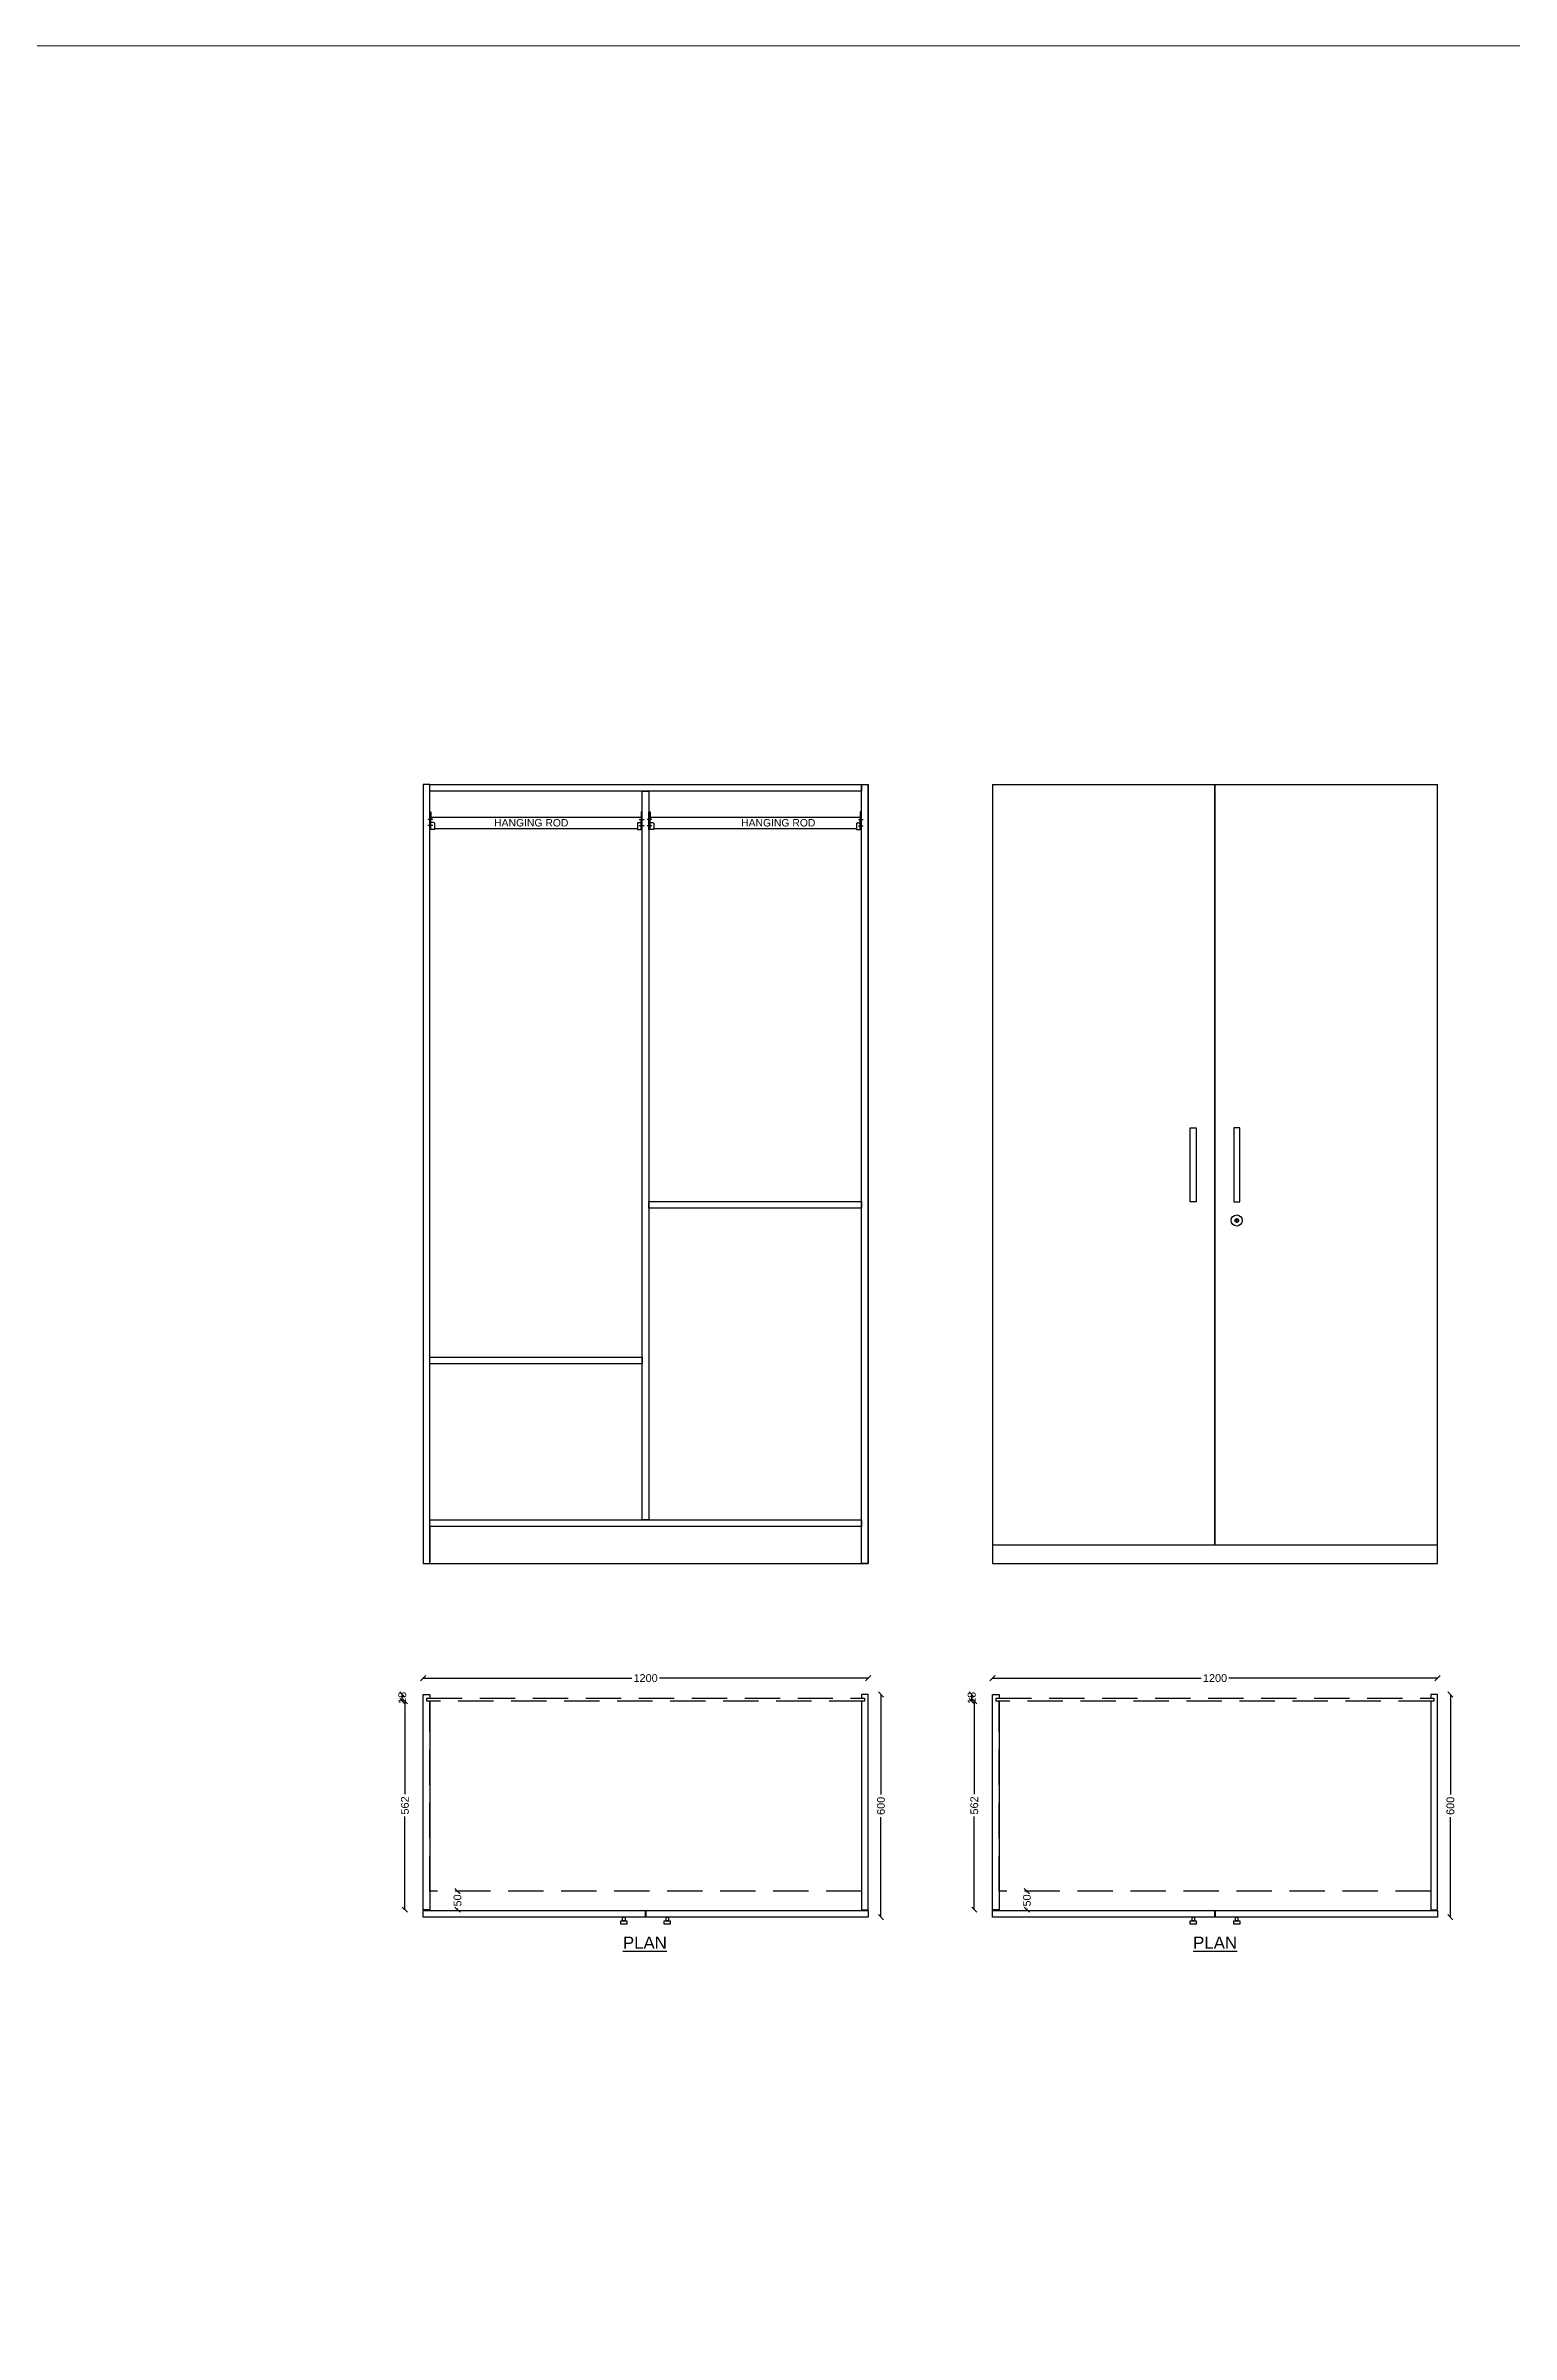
# Model space of a CAD drawing. Header units: millimetres. Extents: x 4065046 to 4134868, y -1476535 to -1460275.
# Drawn here: x 4123789 to 4127741, y -1466444 to -1460275 of the extents above; entities that cross this region are included whole.
import ezdxf

# ---------------------------------------------------------------- set-up
doc = ezdxf.new("R2010")
doc.units = ezdxf.units.MM
doc.header["$LTSCALE"] = 15
doc.header["$PDMODE"] = 35
doc.linetypes.add('HIDDEN', pattern=[9.525, 6.35, -3.175])
doc.layers.add('Hanging Rod', color=5, linetype='Continuous')
doc.layers.add('Text', color=7, linetype='Continuous', lineweight=5)
doc.styles.add('RAJ', font='', dxfattribs={"width": 0.8})
doc.styles.get("Standard").update_dxf_attribs({"font": 'arial.ttf'})
doc.styles.get('RAJ').set_extended_font_data('Bitstream Vera Serif')
doc.dimstyles.new('RAJ', dxfattribs={"dimscale": 7, "dimtxt": 2, "dimasz": 2, "dimexe": 1, "dimexo": 1, "dimgap": 1, "dimtad": 1, "dimdec": 1, "dimzin": 0, "dimdsep": 46, "dimtxsty": 'RAJ', "dimcen": 1, "dimclrd": 8, "dimclre": 8, "dimclrt": 8, "dimadec": 0, "dimazin": 0, "dimtfac": 1, "dimtdec": 1, "dimtofl": 0, "dimtmove": 0, "dimatfit": 3, "dimfxl": 1, "dimtolj": 1, "dimtzin": 0, "dimlwd": 9, "dimlwe": 9, "dimarcsym": 0})

# ---------------------------------------------------------------- blocks, each defined once
blk = doc.blocks.new('_Oblique')
at = {"color": 0, "linetype": 'ByBlock', "lineweight": -2}
blk.add_line((-0.5, -0.5), (0.5, 0.5), dxfattribs=at)
blk = doc.blocks.new('*D109')
at = {"color": 0, "lineweight": -2, "transparency": 16777216}
for p, q in [((-191293.3, -243178), (-191293.3, -243428.9)), ((-191293.3, -243740), (-191293.3, -243489.1))]:
    blk.add_line(p, q, dxfattribs=at)
at = {"layer": 'Defpoints', "color": 0, "linetype": 'ByBlock', "lineweight": -2, "transparency": 16777216}
for p in [(-191226.3, -243178), (-191293.3, -243740), (-191244.3, -243740)]:
    blk.add_point(p, dxfattribs=at)
at = {"color": 0, "linetype": 'ByBlock', "lineweight": -2, "transparency": 16777216, "xscale": 14, "yscale": 14, "zscale": 14}
for p, rotation in [((-191293.3, -243178), 90), ((-191293.3, -243740), 270)]:
    blk.add_blockref('_Oblique', p, dxfattribs=dict(at, rotation=rotation))
at = {"linetype": 'ByBlock', "lineweight": -2, "transparency": 16777216, "insert": (-191293.3, -243459), "char_height": 21, "attachment_point": 5, "rotation": 90}
blk.add_mtext('\\A1;562', dxfattribs=at)
blk = doc.blocks.new('_None')
blk = doc.blocks.new('*D110')
at = {"color": 0, "lineweight": -2, "transparency": 16777216}
for p, q in [((-191244.3, -243115.7), (-190681.6, -243115.7)), ((-190044.3, -243115.7), (-190607, -243115.7))]:
    blk.add_line(p, q, dxfattribs=at)
at = {"layer": 'Defpoints', "color": 0, "linetype": 'ByBlock', "lineweight": -2, "transparency": 16777216}
for p in [(-190044.3, -243115.7), (-191244.3, -243160), (-190044.3, -243160)]:
    blk.add_point(p, dxfattribs=at)
at = {"color": 0, "linetype": 'ByBlock', "lineweight": -2, "transparency": 16777216, "xscale": 14, "yscale": 14, "zscale": 14, "rotation": 180}
blk.add_blockref('_Oblique', (-191244.3, -243115.7), dxfattribs=at)
at = {"color": 0, "linetype": 'ByBlock', "lineweight": -2, "transparency": 16777216, "xscale": 14, "yscale": 14, "zscale": 14}
blk.add_blockref('_Oblique', (-190044.3, -243115.7), dxfattribs=at)
at = {"linetype": 'ByBlock', "lineweight": -2, "transparency": 16777216, "insert": (-190644.3, -243115.7), "char_height": 21, "attachment_point": 5}
blk.add_mtext('\\A1;1200', dxfattribs=at)
blk = doc.blocks.new('*D113')
at = {"color": 0, "lineweight": -2, "transparency": 16777216}
blk.add_line((-191300.4, -243178), (-191300.4, -243160), dxfattribs=at)
at = {"layer": 'Defpoints', "color": 0, "linetype": 'ByBlock', "lineweight": -2, "transparency": 16777216}
for p in [(-191300.4, -243160), (-191235.3, -243160), (-191234.3, -243178)]:
    blk.add_point(p, dxfattribs=at)
at = {"color": 0, "linetype": 'ByBlock', "lineweight": -2, "transparency": 16777216, "xscale": 14, "yscale": 14, "zscale": 14}
for p, rotation in [((-191300.4, -243160), 90), ((-191300.4, -243178), 270)]:
    blk.add_blockref('_Oblique', p, dxfattribs=dict(at, rotation=rotation))
at = {"linetype": 'ByBlock', "lineweight": -2, "transparency": 16777216, "insert": (-191300.4, -243169), "char_height": 21, "attachment_point": 5, "rotation": 90}
blk.add_mtext('\\A1;18', dxfattribs=at)
blk = doc.blocks.new('*D111')
at = {"color": 0, "lineweight": -2, "transparency": 16777216}
for p, q in [((-190009.6, -243160), (-190009.6, -243429.8)), ((-190009.6, -243760), (-190009.6, -243490.3))]:
    blk.add_line(p, q, dxfattribs=at)
at = {"layer": 'Defpoints', "color": 0, "linetype": 'ByBlock', "lineweight": -2, "transparency": 16777216}
for p in [(-190044.3, -243160), (-190044.3, -243760), (-190009.6, -243760)]:
    blk.add_point(p, dxfattribs=at)
at = {"color": 0, "linetype": 'ByBlock', "lineweight": -2, "transparency": 16777216, "xscale": 14, "yscale": 14, "zscale": 14}
for p, rotation in [((-190009.6, -243160), 90), ((-190009.6, -243760), 270)]:
    blk.add_blockref('_Oblique', p, dxfattribs=dict(at, rotation=rotation))
at = {"linetype": 'ByBlock', "lineweight": -2, "transparency": 16777216, "insert": (-190009.6, -243460), "char_height": 21, "attachment_point": 5, "rotation": 90}
blk.add_mtext('\\A1;600', dxfattribs=at)
blk = doc.blocks.new('*D112')
at = {"color": 0, "lineweight": -2, "transparency": 16777216}
for p, q in [((-191151.5, -243690), (-191151.5, -243693)), ((-191151.5, -243740), (-191151.5, -243737))]:
    blk.add_line(p, q, dxfattribs=at)
at = {"layer": 'Defpoints', "color": 0, "linetype": 'ByBlock', "lineweight": -2, "transparency": 16777216}
for p in [(-191226.3, -243690), (-191226.3, -243740), (-191151.5, -243690)]:
    blk.add_point(p, dxfattribs=at)
at = {"color": 0, "linetype": 'ByBlock', "lineweight": -2, "transparency": 16777216, "xscale": 14, "yscale": 14, "zscale": 14}
for p, rotation in [((-191151.5, -243690), 90), ((-191151.5, -243740), 270)]:
    blk.add_blockref('_Oblique', p, dxfattribs=dict(at, rotation=rotation))
at = {"linetype": 'ByBlock', "lineweight": -2, "transparency": 16777216, "insert": (-191151.5, -243715), "char_height": 21, "attachment_point": 5, "rotation": 90}
blk.add_mtext('\\A1;50', dxfattribs=at)
blk = doc.blocks.new('*D174')
at = {"color": 0, "lineweight": -2, "transparency": 16777216}
for p, q in [((-189757.8, -243178), (-189757.8, -243428.9)), ((-189757.8, -243740), (-189757.8, -243489.1))]:
    blk.add_line(p, q, dxfattribs=at)
at = {"layer": 'Defpoints', "color": 0, "linetype": 'ByBlock', "lineweight": -2, "transparency": 16777216}
for p in [(-189690.8, -243178), (-189757.8, -243740), (-189708.8, -243740)]:
    blk.add_point(p, dxfattribs=at)
at = {"color": 0, "linetype": 'ByBlock', "lineweight": -2, "transparency": 16777216, "xscale": 14, "yscale": 14, "zscale": 14}
for p, rotation in [((-189757.8, -243178), 90), ((-189757.8, -243740), 270)]:
    blk.add_blockref('_Oblique', p, dxfattribs=dict(at, rotation=rotation))
at = {"linetype": 'ByBlock', "lineweight": -2, "transparency": 16777216, "insert": (-189757.8, -243459), "char_height": 21, "attachment_point": 5, "rotation": 90}
blk.add_mtext('\\A1;562', dxfattribs=at)
blk = doc.blocks.new('*D175')
at = {"color": 0, "lineweight": -2, "transparency": 16777216}
for p, q in [((-189708.8, -243115.7), (-189146.1, -243115.7)), ((-188508.8, -243115.7), (-189071.4, -243115.7))]:
    blk.add_line(p, q, dxfattribs=at)
at = {"layer": 'Defpoints', "color": 0, "linetype": 'ByBlock', "lineweight": -2, "transparency": 16777216}
for p in [(-188508.8, -243115.7), (-189708.8, -243160), (-188508.8, -243160)]:
    blk.add_point(p, dxfattribs=at)
at = {"color": 0, "linetype": 'ByBlock', "lineweight": -2, "transparency": 16777216, "xscale": 14, "yscale": 14, "zscale": 14, "rotation": 180}
blk.add_blockref('_Oblique', (-189708.8, -243115.7), dxfattribs=at)
at = {"color": 0, "linetype": 'ByBlock', "lineweight": -2, "transparency": 16777216, "xscale": 14, "yscale": 14, "zscale": 14}
blk.add_blockref('_Oblique', (-188508.8, -243115.7), dxfattribs=at)
at = {"linetype": 'ByBlock', "lineweight": -2, "transparency": 16777216, "insert": (-189108.8, -243115.7), "char_height": 21, "attachment_point": 5}
blk.add_mtext('\\A1;1200', dxfattribs=at)
blk = doc.blocks.new('*D178')
at = {"color": 0, "lineweight": -2, "transparency": 16777216}
blk.add_line((-189764.9, -243178), (-189764.9, -243160), dxfattribs=at)
at = {"layer": 'Defpoints', "color": 0, "linetype": 'ByBlock', "lineweight": -2, "transparency": 16777216}
for p in [(-189764.9, -243160), (-189699.8, -243160), (-189698.8, -243178)]:
    blk.add_point(p, dxfattribs=at)
at = {"color": 0, "linetype": 'ByBlock', "lineweight": -2, "transparency": 16777216, "xscale": 14, "yscale": 14, "zscale": 14}
for p, rotation in [((-189764.9, -243160), 90), ((-189764.9, -243178), 270)]:
    blk.add_blockref('_Oblique', p, dxfattribs=dict(at, rotation=rotation))
at = {"linetype": 'ByBlock', "lineweight": -2, "transparency": 16777216, "insert": (-189764.9, -243169), "char_height": 21, "attachment_point": 5, "rotation": 90}
blk.add_mtext('\\A1;18', dxfattribs=at)
blk = doc.blocks.new('*D176')
at = {"color": 0, "lineweight": -2, "transparency": 16777216}
for p, q in [((-188474, -243160), (-188474, -243429.8)), ((-188474, -243760), (-188474, -243490.3))]:
    blk.add_line(p, q, dxfattribs=at)
at = {"layer": 'Defpoints', "color": 0, "linetype": 'ByBlock', "lineweight": -2, "transparency": 16777216}
for p in [(-188508.8, -243160), (-188508.8, -243760), (-188474, -243760)]:
    blk.add_point(p, dxfattribs=at)
at = {"color": 0, "linetype": 'ByBlock', "lineweight": -2, "transparency": 16777216, "xscale": 14, "yscale": 14, "zscale": 14}
for p, rotation in [((-188474, -243160), 90), ((-188474, -243760), 270)]:
    blk.add_blockref('_Oblique', p, dxfattribs=dict(at, rotation=rotation))
at = {"linetype": 'ByBlock', "lineweight": -2, "transparency": 16777216, "insert": (-188474, -243460), "char_height": 21, "attachment_point": 5, "rotation": 90}
blk.add_mtext('\\A1;600', dxfattribs=at)
blk = doc.blocks.new('*D177')
at = {"color": 0, "lineweight": -2, "transparency": 16777216}
for p, q in [((-189616, -243690), (-189616, -243693)), ((-189616, -243740), (-189616, -243737))]:
    blk.add_line(p, q, dxfattribs=at)
at = {"layer": 'Defpoints', "color": 0, "linetype": 'ByBlock', "lineweight": -2, "transparency": 16777216}
for p in [(-189690.8, -243690), (-189690.8, -243740), (-189616, -243690)]:
    blk.add_point(p, dxfattribs=at)
at = {"color": 0, "linetype": 'ByBlock', "lineweight": -2, "transparency": 16777216, "xscale": 14, "yscale": 14, "zscale": 14}
for p, rotation in [((-189616, -243690), 90), ((-189616, -243740), 270)]:
    blk.add_blockref('_Oblique', p, dxfattribs=dict(at, rotation=rotation))
at = {"linetype": 'ByBlock', "lineweight": -2, "transparency": 16777216, "insert": (-189616, -243715), "char_height": 21, "attachment_point": 5, "rotation": 90}
blk.add_mtext('\\A1;50', dxfattribs=at)
blk = doc.blocks.new('498')
at = {"linetype": 'ByBlock', "lineweight": -2}
for p, q in [((-190644.8, -243760), (-190644.8, -243742)), ((-190643.8, -243742), (-190643.8, -243760))]:
    blk.add_line(p, q, dxfattribs=at)
for points in [[(-191226.3, -243178), (-191226.3, -243740), (-191244.3, -243740), (-191244.3, -243160), (-191226.3, -243160), (-191226.3, -243170)], [(-190062.3, -243178), (-190062.3, -243740), (-190044.3, -243740), (-190044.3, -243160), (-190062.3, -243160), (-190062.3, -243170)], [(-190644.8, -243760), (-191244.3, -243760), (-191244.3, -243742), (-190644.8, -243742)], [(-190643.8, -243742), (-190044.3, -243742), (-190044.3, -243760), (-190643.8, -243760)]]:
    blk.add_lwpolyline(points)
at = {"color": 0, "linetype": 'HIDDEN'}
blk.add_lwpolyline([(-191234.3, -243170), (-190054.3, -243170), (-190054.3, -243178), (-191234.3, -243178)], close=True, dxfattribs=at)
blk.add_lwpolyline([(-190062.3, -243178), (-190062.3, -243690), (-191226.3, -243690), (-191226.3, -243178)], dxfattribs=at)
for points in [[(-190711, -243770), (-190694.8, -243770), (-190694.8, -243779.1), (-190711, -243779.1)], [(-190706.2, -243760), (-190699.6, -243760), (-190699.6, -243770), (-190706.2, -243770)], [(-190593.8, -243770), (-190577.6, -243770), (-190577.6, -243779.1), (-190593.8, -243779.1)], [(-190589, -243760), (-190582.4, -243760), (-190582.4, -243770), (-190589, -243770)]]:
    blk.add_lwpolyline(points, close=True)
blk.add_text('%%UPLAN', height=32.5).set_placement((-190705.5, -243845.1))
at = {"linetype": 'ByBlock', "lineweight": -2}
dim = blk.add_linear_dim(base=(-190044.3, -243115.7), p1=(-191244.3, -243160), p2=(-190044.3, -243160), dimstyle='RAJ', override={"dimtxt": 3, "dimtad": 0, "dimdec": 0, "dimtxsty": 'Standard', "dimblk": 'Oblique', "dimcen": 0, "dimse1": 1, "dimse2": 1, "dimclrd": 0, "dimclre": 0, "dimclrt": 256, "dimtdec": 0, "dimtmove": 2, "dimldrblk": 'None', "dimfxl": 0.5, "dimlwd": 65534, "dimlwe": 65534, "dimarcsym": 2}, dxfattribs=at)
dim.commit()
dim.dimension.update_dxf_attribs({"geometry": '*D110', "text_midpoint": (-190644.3, -243115.7)})
for base, p1, p2, picture, middle in [((-191300.4, -243160), (-191234.3, -243178), (-191235.3, -243160), '*D113', (-191300.4, -243169)), ((-191151.5, -243690), (-191226.3, -243740), (-191226.3, -243690), '*D112', (-191151.5, -243715))]:
    dim = blk.add_linear_dim(base=base, p1=p1, p2=p2, angle=90, dimstyle='RAJ', override={"dimtxt": 3, "dimtad": 0, "dimdec": 0, "dimtxsty": 'Standard', "dimblk": 'Oblique', "dimcen": 0, "dimse1": 1, "dimse2": 1, "dimclrd": 0, "dimclre": 0, "dimclrt": 256, "dimtdec": 0, "dimtmove": 2, "dimldrblk": 'None', "dimfxl": 0.5, "dimlwd": 65534, "dimlwe": 65534, "dimarcsym": 2}, dxfattribs=at)
    dim.commit()
    dim.dimension.update_dxf_attribs({"geometry": picture, "text_midpoint": middle, "dimtype": 128})
for base, p1, p2, picture, middle in [((-191293.3, -243740), (-191226.3, -243178), (-191244.3, -243740), '*D109', (-191293.3, -243459)), ((-190009.6, -243760), (-190044.3, -243160), (-190044.3, -243760), '*D111', (-190009.6, -243460))]:
    dim = blk.add_linear_dim(base=base, p1=p1, p2=p2, angle=90, dimstyle='RAJ', override={"dimtxt": 3, "dimtad": 0, "dimdec": 0, "dimtxsty": 'Standard', "dimblk": 'Oblique', "dimcen": 0, "dimse1": 1, "dimse2": 1, "dimclrd": 0, "dimclre": 0, "dimclrt": 256, "dimtdec": 0, "dimtmove": 2, "dimldrblk": 'None', "dimfxl": 0.5, "dimlwd": 65534, "dimlwe": 65534, "dimarcsym": 2}, dxfattribs=at)
    dim.commit()
    dim.dimension.update_dxf_attribs({"geometry": picture, "text_midpoint": middle})
blk = doc.blocks.new('499')
at = {"linetype": 'ByBlock', "lineweight": -2}
for p, q in [((-189109.3, -243760), (-189109.3, -243742)), ((-189108.3, -243742), (-189108.3, -243760))]:
    blk.add_line(p, q, dxfattribs=at)
for points in [[(-189690.8, -243178), (-189690.8, -243740), (-189708.8, -243740), (-189708.8, -243160), (-189690.8, -243160), (-189690.8, -243170)], [(-188526.8, -243178), (-188526.8, -243740), (-188508.8, -243740), (-188508.8, -243160), (-188526.8, -243160), (-188526.8, -243170)], [(-189109.3, -243760), (-189708.8, -243760), (-189708.8, -243742), (-189109.3, -243742)], [(-189108.3, -243742), (-188508.8, -243742), (-188508.8, -243760), (-189108.3, -243760)]]:
    blk.add_lwpolyline(points)
at = {"color": 0, "linetype": 'HIDDEN'}
blk.add_lwpolyline([(-189698.8, -243170), (-188518.8, -243170), (-188518.8, -243178), (-189698.8, -243178)], close=True, dxfattribs=at)
blk.add_lwpolyline([(-188526.8, -243178), (-188526.8, -243690), (-189690.8, -243690), (-189690.8, -243178)], dxfattribs=at)
for points in [[(-189175.5, -243770), (-189159.3, -243770), (-189159.3, -243779.1), (-189175.5, -243779.1)], [(-189170.6, -243760), (-189164.1, -243760), (-189164.1, -243770), (-189170.6, -243770)], [(-189058.3, -243770), (-189042, -243770), (-189042, -243779.1), (-189058.3, -243779.1)], [(-189053.4, -243760), (-189046.9, -243760), (-189046.9, -243770), (-189053.4, -243770)]]:
    blk.add_lwpolyline(points, close=True)
blk.add_text('%%UPLAN', height=32.5).set_placement((-189167.8, -243845.1))
at = {"linetype": 'ByBlock', "lineweight": -2}
dim = blk.add_linear_dim(base=(-188508.8, -243115.7), p1=(-189708.8, -243160), p2=(-188508.8, -243160), dimstyle='RAJ', override={"dimtxt": 3, "dimtad": 0, "dimdec": 0, "dimtxsty": 'Standard', "dimblk": 'Oblique', "dimcen": 0, "dimse1": 1, "dimse2": 1, "dimclrd": 0, "dimclre": 0, "dimclrt": 256, "dimtdec": 0, "dimtmove": 2, "dimldrblk": 'None', "dimfxl": 0.5, "dimlwd": 65534, "dimlwe": 65534, "dimarcsym": 2}, dxfattribs=at)
dim.commit()
dim.dimension.update_dxf_attribs({"geometry": '*D175', "text_midpoint": (-189108.8, -243115.7)})
for base, p1, p2, picture, middle in [((-189764.9, -243160), (-189698.8, -243178), (-189699.8, -243160), '*D178', (-189764.9, -243169)), ((-189616, -243690), (-189690.8, -243740), (-189690.8, -243690), '*D177', (-189616, -243715))]:
    dim = blk.add_linear_dim(base=base, p1=p1, p2=p2, angle=90, dimstyle='RAJ', override={"dimtxt": 3, "dimtad": 0, "dimdec": 0, "dimtxsty": 'Standard', "dimblk": 'Oblique', "dimcen": 0, "dimse1": 1, "dimse2": 1, "dimclrd": 0, "dimclre": 0, "dimclrt": 256, "dimtdec": 0, "dimtmove": 2, "dimldrblk": 'None', "dimfxl": 0.5, "dimlwd": 65534, "dimlwe": 65534, "dimarcsym": 2}, dxfattribs=at)
    dim.commit()
    dim.dimension.update_dxf_attribs({"geometry": picture, "text_midpoint": middle, "dimtype": 128})
for base, p1, p2, picture, middle in [((-189757.8, -243740), (-189690.8, -243178), (-189708.8, -243740), '*D174', (-189757.8, -243459)), ((-188474, -243760), (-188508.8, -243160), (-188508.8, -243760), '*D176', (-188474, -243460))]:
    dim = blk.add_linear_dim(base=base, p1=p1, p2=p2, angle=90, dimstyle='RAJ', override={"dimtxt": 3, "dimtad": 0, "dimdec": 0, "dimtxsty": 'Standard', "dimblk": 'Oblique', "dimcen": 0, "dimse1": 1, "dimse2": 1, "dimclrd": 0, "dimclre": 0, "dimclrt": 256, "dimtdec": 0, "dimtmove": 2, "dimldrblk": 'None', "dimfxl": 0.5, "dimlwd": 65534, "dimlwe": 65534, "dimarcsym": 2}, dxfattribs=at)
    dim.commit()
    dim.dimension.update_dxf_attribs({"geometry": picture, "text_midpoint": middle})

msp = doc.modelspace()

# ---------------------------------------------------------------- linework, layer by layer
for p, q in [((4124806.6, -1462266.3), (4124806.6, -1464366.3)), ((4126006.6, -1464366.3), (4126006.6, -1462266.3)), ((4126342.1, -1462266.3), (4126342.1, -1464366.3)), ((4127542.1, -1464366.3), (4127542.1, -1462266.3)), ((4127000.2, -1463436.9), (4127001.2, -1463436.9)), ((4127000.2, -1463436.9), (4127000.2, -1463440.1)), ((4127000.2, -1463442.8), (4127000.2, -1463445.9)), ((4127000.2, -1463445.9), (4127001.2, -1463445.9)), ((4127001.2, -1463436.9), (4127001.2, -1463440.1)), ((4127001.2, -1463442.8), (4127001.2, -1463445.9)), ((4126006.6, -1464366.3), (4126006.6, -1464266.3)), ((4124806.6, -1464366.3), (4126006.6, -1464366.3)), ((4126342.1, -1464366.3), (4127542.1, -1464366.3))]:
    msp.add_line(p, q)
at = {"linetype": 'ByBlock', "lineweight": -2}
for p, q in [((4126342.1, -1462266.3), (4127542.1, -1462266.3)), ((4126941.6, -1464316.3), (4126941.6, -1462266.3)), ((4126942.6, -1464316.3), (4126942.6, -1462266.3))]:
    msp.add_line(p, q, dxfattribs=at)
at = {"color": 3}
for p, q in [((4124832.6, -1462360.8), (4124819.5, -1462360.8)), ((4125389.5, -1462360.8), (4125402.6, -1462360.8)), ((4125423.6, -1462360.8), (4125410.5, -1462360.8)), ((4125980.5, -1462360.8), (4125993.6, -1462360.8)), ((4124832.6, -1462376.8), (4124819.5, -1462376.8)), ((4125389.5, -1462376.8), (4125402.6, -1462376.8)), ((4125423.6, -1462377.8), (4125410.5, -1462377.8)), ((4125980.5, -1462377.8), (4125993.6, -1462377.8))]:
    msp.add_line(p, q, dxfattribs=at)
at = {"lineweight": 20, "ltscale": 0.25}
msp.add_lwpolyline([(4065045.8, -1460274.6), (4134868, -1460274.6), (4134868, -1476535.2), (4065045.8, -1476535.2)], close=True, dxfattribs=at)
for points in [[(4124824.6, -1462266.3), (4124806.6, -1462266.3), (4124806.6, -1464366.3), (4124824.6, -1464366.3)], [(4124824.6, -1462266.3), (4125988.6, -1462266.3), (4125988.6, -1462284.3), (4124824.6, -1462284.3)], [(4125397.6, -1464248.3), (4125397.6, -1462284.3), (4125415.6, -1462284.3), (4125415.6, -1464248.3)], [(4125988.6, -1462266.3), (4126006.6, -1462266.3), (4126006.6, -1464366.3), (4125988.6, -1464366.3)], [(4126875.4, -1463191.4), (4126891.6, -1463191.4), (4126891.6, -1463391.4), (4126875.4, -1463391.4)], [(4127008.9, -1463191.4), (4126992.6, -1463191.4), (4126992.6, -1463391.4), (4127008.9, -1463391.4)], [(4125415.6, -1463390.3), (4125988.6, -1463390.3), (4125988.6, -1463408.3), (4125415.6, -1463408.3)], [(4124824.6, -1463810), (4125397.6, -1463810), (4125397.6, -1463828), (4124824.6, -1463828)], [(4124824.6, -1464248.3), (4125988.6, -1464248.3), (4125988.6, -1464266.3), (4124824.6, -1464266.3)]]:
    msp.add_lwpolyline(points, close=True)
at = {"color": 5}
for points in [[(4124827.6, -1462368.5), (4124827.6, -1462354.3), (4125394.6, -1462354.3), (4125394.6, -1462368.5)], [(4125418.6, -1462369.5), (4125418.6, -1462354.3), (4125985.6, -1462354.3), (4125985.6, -1462369.5)], [(4125384.6, -1462385.3), (4124837.6, -1462385.3)], [(4125975.6, -1462385.3), (4125428.6, -1462385.3)]]:
    msp.add_lwpolyline(points, dxfattribs=at)
at = {"linetype": 'HIDDEN'}
msp.add_lwpolyline([(4124824.6, -1464366.3), (4125988.6, -1464366.3), (4125988.6, -1464266.3), (4124824.6, -1464266.3)], close=True, dxfattribs=at)
at = {"linetype": 'Continuous'}
msp.add_lwpolyline([(4126342.1, -1464366.3), (4127542.1, -1464366.3), (4127542.1, -1464316.3), (4126342.1, -1464316.3)], close=True, dxfattribs=at)
for radius in [15, 5]:
    msp.add_circle((4127000.7, -1463441.4), radius)
for start, end in [(110.40665, 249.59335), (290.40665, 69.59335)]:
    msp.add_arc((4127000.7, -1463441.4), 1.43, start, end)
at = {"layer": 'Hanging Rod'}
for p, q in [((4124824.6, -1462387.3), (4124824.6, -1462339.8)), ((4124824.6, -1462339.8), (4124827.6, -1462339.8)), ((4124827.6, -1462339.8), (4124827.6, -1462359.4)), ((4124827.6, -1462387.3), (4124827.6, -1462359.4)), ((4125397.6, -1462339.8), (4125394.6, -1462339.8)), ((4125394.6, -1462339.8), (4125394.6, -1462359.4)), ((4125394.6, -1462387.3), (4125394.6, -1462359.4)), ((4125397.6, -1462387.3), (4125397.6, -1462339.8)), ((4125415.6, -1462387.3), (4125415.6, -1462339.8)), ((4125415.6, -1462339.8), (4125418.6, -1462339.8)), ((4125418.6, -1462339.8), (4125418.6, -1462359.4)), ((4125418.6, -1462387.3), (4125418.6, -1462359.4)), ((4125988.6, -1462339.8), (4125985.6, -1462339.8)), ((4125985.6, -1462339.8), (4125985.6, -1462359.4)), ((4125985.6, -1462387.3), (4125985.6, -1462359.4)), ((4125988.6, -1462387.3), (4125988.6, -1462339.8)), ((4124827.6, -1462387.3), (4124824.6, -1462387.3)), ((4124835.6, -1462368.5), (4124827.6, -1462368.5)), ((4124837.6, -1462387.3), (4124827.6, -1462387.3)), ((4124837.6, -1462370.5), (4124837.6, -1462387.3)), ((4125384.6, -1462370.5), (4125384.6, -1462387.3)), ((4125384.6, -1462387.3), (4125394.6, -1462387.3)), ((4125386.6, -1462368.5), (4125394.6, -1462368.5)), ((4125394.6, -1462387.3), (4125397.6, -1462387.3)), ((4125418.6, -1462387.3), (4125415.6, -1462387.3)), ((4125426.6, -1462369.5), (4125418.6, -1462369.5)), ((4125428.6, -1462387.3), (4125418.6, -1462387.3)), ((4125428.6, -1462371.5), (4125428.6, -1462387.3)), ((4125975.6, -1462371.5), (4125975.6, -1462387.3)), ((4125975.6, -1462387.3), (4125985.6, -1462387.3)), ((4125977.6, -1462369.5), (4125985.6, -1462369.5)), ((4125985.6, -1462387.3), (4125988.6, -1462387.3))]:
    msp.add_line(p, q, dxfattribs=at)
for centre, start, end in [((4124835.6, -1462370.5), 0, 90), ((4125386.6, -1462370.5), 90, 180), ((4125426.6, -1462371.5), 0, 90), ((4125977.6, -1462371.5), 90, 180)]:
    msp.add_arc(centre, 2, start, end, dxfattribs=at)

# ---------------------------------------------------------------- block references
at = {"linetype": 'ByBlock', "lineweight": -2}
for name in ['498', '499']:
    msp.add_blockref(name, (4316050.9, -1221559.4), dxfattribs=at)

# ---------------------------------------------------------------- texts
at = {"layer": 'Text', "ltscale": 3, "char_height": 20, "width": 945.207, "attachment_point": 2}
for insert in [(4125098.3, -1462359.2), (4125764.3, -1462359.2)]:
    msp.add_mtext('\\pxqc;HANGING ROD', dxfattribs=dict(at, insert=insert))

doc.saveas('drawing.dxf')
